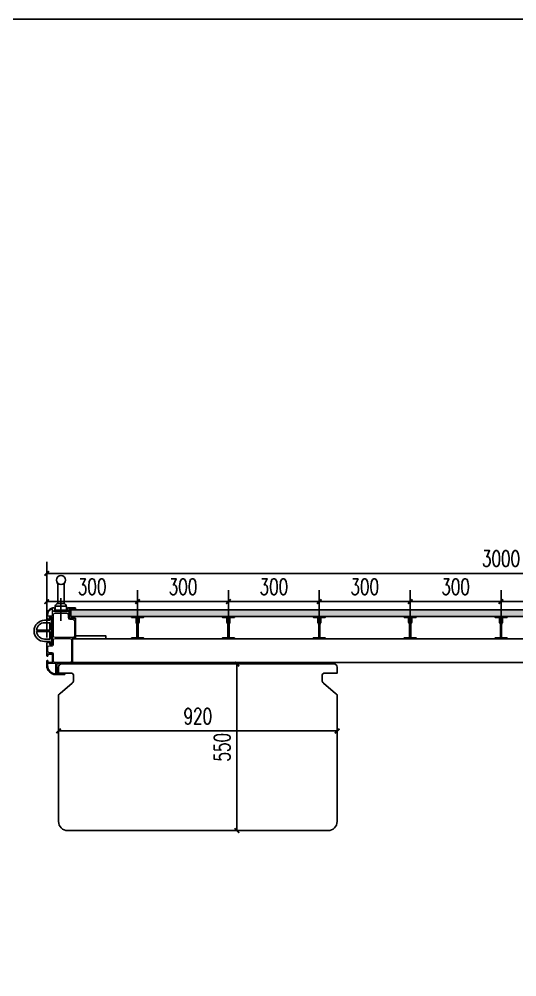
# Model space of a CAD drawing. Header units: millimetres. Extents: x -1822632 to -1305911, y 1206448 to 1536160.
# Drawn here: x -1735761 to -1734118, y 1209934 to 1213096 of the extents above; entities that cross this region are included whole.
import ezdxf

# ---------------------------------------------------------------- set-up
doc = ezdxf.new("R2010")
doc.units = ezdxf.units.MM
doc.header["$LTSCALE"] = 1000
doc.linetypes.add('ACAD_ISO02W100', pattern=[15, 12, -3])
doc.layers.get('0').update_dxf_attribs({"linetype": 'CONTINUOUS'})
doc.layers.get('DEFPOINTS').update_dxf_attribs({"linetype": 'CONTINUOUS'})
for name, color, linetype in [('W- bollard系船栓', 4, 'CONTINUOUS'), ('W-_ANTICOLLISION防撞措施', 6, 'CONTINUOUS'), ('W-_BOLLARD系船栓', 4, 'CONTINUOUS'), ('W-mark标注', 3, 'CONTINUOUS'), ('W-STEEL_FRAME钢架', 3, 'CONTINUOUS'), ('W-WOOD_FLOOR木地板', 30, 'CONTINUOUS'), ('W-WOOD_STUD木龙骨', 25, 'CONTINUOUS'), ('主梁', 3, 'CONTINUOUS'), ('加强板', 5, 'CONTINUOUS'), ('尺寸', 6, 'CONTINUOUS')]:
    doc.layers.add(name, color=color, linetype=linetype)
doc.layers.add('W-float bowl浮筒', color=253, linetype='CONTINUOUS', plot=False)
doc.styles.add('STANDARD_T3', font='simplex.shx', dxfattribs={"width": 0.7, "bigfont": 'gbcbig.shx'})
doc.dimstyles.new('W__15', dxfattribs={"dimtxt": 52.5, "dimasz": 15, "dimexe": 37.5, "dimexo": 45, "dimgap": 22.5, "dimtad": 1, "dimdec": 0, "dimzin": 0, "dimdsep": 46, "dimtxsty": 'STANDARD_T3', "dimblk": 'ARCHTICK', "dimcen": 0.09, "dimclrd": 1, "dimclre": 1, "dimclrt": 2, "dimadec": 0, "dimazin": 0, "dimtfac": 1, "dimtdec": 0, "dimtix": 1, "dimtmove": 2, "dimatfit": 3, "dimldrblk": 'ARCHTICK', "dimfxl": 1, "dimtolj": 1, "dimtzin": 0, "dimarcsym": 0})

# ---------------------------------------------------------------- blocks, each defined once
blk = doc.blocks.new('_ARCHTICK')
at = {"color": 0, "linetype": 'ByBlock', "const_width": 0.4}
blk.add_lwpolyline([(-0.5, -0.5), (0.5, 0.5)], dxfattribs=at)
blk = doc.blocks.new('*D346')
at = {"layer": 'DEFPOINTS', "color": 0, "transparency": 16777216}
for p in [(-1732669.9, 1211266.5), (-1735669.9, 1211009.2), (-1732669.9, 1211009.2)]:
    blk.add_point(p, dxfattribs=at)
at = {"layer": 'W-mark标注', "color": 1, "lineweight": -2, "transparency": 16777216}
for p, q in [((-1735669.9, 1211054.2), (-1735669.9, 1211304)), ((-1732669.9, 1211054.2), (-1732669.9, 1211304)), ((-1735669.9, 1211266.5), (-1732669.9, 1211266.5))]:
    blk.add_line(p, q, dxfattribs=at)
at = {"layer": 'W-mark标注', "color": 1, "lineweight": -2, "transparency": 16777216, "xscale": 15, "yscale": 15, "zscale": 15, "rotation": 180}
blk.add_blockref('_ARCHTICK', (-1735669.9, 1211266.5), dxfattribs=at)
at = {"layer": 'W-mark标注', "color": 1, "lineweight": -2, "transparency": 16777216, "xscale": 15, "yscale": 15, "zscale": 15}
blk.add_blockref('_ARCHTICK', (-1732669.9, 1211266.5), dxfattribs=at)
at = {"layer": 'W-mark标注', "color": 2, "transparency": 16777216, "insert": (-1734169.9, 1211315.2), "char_height": 52.5, "attachment_point": 5, "style": 'STANDARD_T3'}
blk.add_mtext('\\A1;3000', dxfattribs=at)
blk = doc.blocks.new('*D347')
at = {"layer": 'DEFPOINTS', "color": 0, "transparency": 16777216}
for p in [(-1735369.9, 1211173.3), (-1735369.9, 1211050.5), (-1735669.9, 1211024.1)]:
    blk.add_point(p, dxfattribs=at)
at = {"layer": 'W-mark标注', "color": 1, "lineweight": -2, "transparency": 16777216}
for p, q in [((-1735669.9, 1211069.1), (-1735669.9, 1211210.8)), ((-1735369.9, 1211095.5), (-1735369.9, 1211210.8)), ((-1735669.9, 1211173.3), (-1735369.9, 1211173.3))]:
    blk.add_line(p, q, dxfattribs=at)
at = {"layer": 'W-mark标注', "color": 1, "lineweight": -2, "transparency": 16777216, "xscale": 15, "yscale": 15, "zscale": 15, "rotation": 180}
blk.add_blockref('_ARCHTICK', (-1735669.9, 1211173.3), dxfattribs=at)
at = {"layer": 'W-mark标注', "color": 1, "lineweight": -2, "transparency": 16777216, "xscale": 15, "yscale": 15, "zscale": 15}
blk.add_blockref('_ARCHTICK', (-1735369.9, 1211173.3), dxfattribs=at)
at = {"layer": 'W-mark标注', "color": 2, "transparency": 16777216, "insert": (-1735519.9, 1211222.1), "char_height": 52.5, "attachment_point": 5, "style": 'STANDARD_T3'}
blk.add_mtext('\\A1;300', dxfattribs=at)
blk = doc.blocks.new('*D348')
at = {"layer": 'DEFPOINTS', "color": 0, "transparency": 16777216}
for p in [(-1735069.9, 1211173.3), (-1735369.9, 1211050.5), (-1735069.9, 1211050.5)]:
    blk.add_point(p, dxfattribs=at)
at = {"layer": 'W-mark标注', "color": 1, "lineweight": -2, "transparency": 16777216}
for p, q in [((-1735369.9, 1211095.5), (-1735369.9, 1211210.8)), ((-1735069.9, 1211095.5), (-1735069.9, 1211210.8)), ((-1735369.9, 1211173.3), (-1735069.9, 1211173.3))]:
    blk.add_line(p, q, dxfattribs=at)
at = {"layer": 'W-mark标注', "color": 1, "lineweight": -2, "transparency": 16777216, "xscale": 15, "yscale": 15, "zscale": 15, "rotation": 180}
blk.add_blockref('_ARCHTICK', (-1735369.9, 1211173.3), dxfattribs=at)
at = {"layer": 'W-mark标注', "color": 1, "lineweight": -2, "transparency": 16777216, "xscale": 15, "yscale": 15, "zscale": 15}
blk.add_blockref('_ARCHTICK', (-1735069.9, 1211173.3), dxfattribs=at)
at = {"layer": 'W-mark标注', "color": 2, "transparency": 16777216, "insert": (-1735219.9, 1211222.1), "char_height": 52.5, "attachment_point": 5, "style": 'STANDARD_T3'}
blk.add_mtext('\\A1;300', dxfattribs=at)
blk = doc.blocks.new('*D349')
at = {"layer": 'DEFPOINTS', "color": 0, "transparency": 16777216}
for p in [(-1734769.9, 1211173.3), (-1735069.9, 1211050.5), (-1734769.9, 1211050.5)]:
    blk.add_point(p, dxfattribs=at)
at = {"layer": 'W-mark标注', "color": 1, "lineweight": -2, "transparency": 16777216}
for p, q in [((-1735069.9, 1211095.5), (-1735069.9, 1211210.8)), ((-1734769.9, 1211095.5), (-1734769.9, 1211210.8)), ((-1735069.9, 1211173.3), (-1734769.9, 1211173.3))]:
    blk.add_line(p, q, dxfattribs=at)
at = {"layer": 'W-mark标注', "color": 1, "lineweight": -2, "transparency": 16777216, "xscale": 15, "yscale": 15, "zscale": 15, "rotation": 180}
blk.add_blockref('_ARCHTICK', (-1735069.9, 1211173.3), dxfattribs=at)
at = {"layer": 'W-mark标注', "color": 1, "lineweight": -2, "transparency": 16777216, "xscale": 15, "yscale": 15, "zscale": 15}
blk.add_blockref('_ARCHTICK', (-1734769.9, 1211173.3), dxfattribs=at)
at = {"layer": 'W-mark标注', "color": 2, "transparency": 16777216, "insert": (-1734919.9, 1211222.1), "char_height": 52.5, "attachment_point": 5, "style": 'STANDARD_T3'}
blk.add_mtext('\\A1;300', dxfattribs=at)
blk = doc.blocks.new('*D350')
at = {"layer": 'DEFPOINTS', "color": 0, "transparency": 16777216}
for p in [(-1734469.9, 1211173.3), (-1734769.9, 1211050.5), (-1734469.9, 1211050.5)]:
    blk.add_point(p, dxfattribs=at)
at = {"layer": 'W-mark标注', "color": 1, "lineweight": -2, "transparency": 16777216}
for p, q in [((-1734769.9, 1211095.5), (-1734769.9, 1211210.8)), ((-1734469.9, 1211095.5), (-1734469.9, 1211210.8)), ((-1734769.9, 1211173.3), (-1734469.9, 1211173.3))]:
    blk.add_line(p, q, dxfattribs=at)
at = {"layer": 'W-mark标注', "color": 1, "lineweight": -2, "transparency": 16777216, "xscale": 15, "yscale": 15, "zscale": 15, "rotation": 180}
blk.add_blockref('_ARCHTICK', (-1734769.9, 1211173.3), dxfattribs=at)
at = {"layer": 'W-mark标注', "color": 1, "lineweight": -2, "transparency": 16777216, "xscale": 15, "yscale": 15, "zscale": 15}
blk.add_blockref('_ARCHTICK', (-1734469.9, 1211173.3), dxfattribs=at)
at = {"layer": 'W-mark标注', "color": 2, "transparency": 16777216, "insert": (-1734619.9, 1211222.1), "char_height": 52.5, "attachment_point": 5, "style": 'STANDARD_T3'}
blk.add_mtext('\\A1;300', dxfattribs=at)
blk = doc.blocks.new('*D351')
at = {"layer": 'DEFPOINTS', "color": 0, "transparency": 16777216}
for p in [(-1734169.9, 1211173.3), (-1734469.9, 1211050.5), (-1734169.9, 1211050.5)]:
    blk.add_point(p, dxfattribs=at)
at = {"layer": 'W-mark标注', "color": 1, "lineweight": -2, "transparency": 16777216}
for p, q in [((-1734469.9, 1211095.5), (-1734469.9, 1211210.8)), ((-1734169.9, 1211095.5), (-1734169.9, 1211210.8)), ((-1734469.9, 1211173.3), (-1734169.9, 1211173.3))]:
    blk.add_line(p, q, dxfattribs=at)
at = {"layer": 'W-mark标注', "color": 1, "lineweight": -2, "transparency": 16777216, "xscale": 15, "yscale": 15, "zscale": 15, "rotation": 180}
blk.add_blockref('_ARCHTICK', (-1734469.9, 1211173.3), dxfattribs=at)
at = {"layer": 'W-mark标注', "color": 1, "lineweight": -2, "transparency": 16777216, "xscale": 15, "yscale": 15, "zscale": 15}
blk.add_blockref('_ARCHTICK', (-1734169.9, 1211173.3), dxfattribs=at)
at = {"layer": 'W-mark标注', "color": 2, "transparency": 16777216, "insert": (-1734319.9, 1211222.1), "char_height": 52.5, "attachment_point": 5, "style": 'STANDARD_T3'}
blk.add_mtext('\\A1;300', dxfattribs=at)
blk = doc.blocks.new('*D352')
at = {"layer": 'DEFPOINTS', "color": 0, "transparency": 16777216}
for p in [(-1733869.9, 1211173.3), (-1734169.9, 1211050.5), (-1733869.9, 1211050.5)]:
    blk.add_point(p, dxfattribs=at)
at = {"layer": 'W-mark标注', "color": 1, "lineweight": -2, "transparency": 16777216}
for p, q in [((-1734169.9, 1211095.5), (-1734169.9, 1211210.8)), ((-1733869.9, 1211095.5), (-1733869.9, 1211210.8)), ((-1734169.9, 1211173.3), (-1733869.9, 1211173.3))]:
    blk.add_line(p, q, dxfattribs=at)
at = {"layer": 'W-mark标注', "color": 1, "lineweight": -2, "transparency": 16777216, "xscale": 15, "yscale": 15, "zscale": 15, "rotation": 180}
blk.add_blockref('_ARCHTICK', (-1734169.9, 1211173.3), dxfattribs=at)
at = {"layer": 'W-mark标注', "color": 1, "lineweight": -2, "transparency": 16777216, "xscale": 15, "yscale": 15, "zscale": 15}
blk.add_blockref('_ARCHTICK', (-1733869.9, 1211173.3), dxfattribs=at)
at = {"layer": 'W-mark标注', "color": 2, "transparency": 16777216, "insert": (-1734019.9, 1211222.1), "char_height": 52.5, "attachment_point": 5, "style": 'STANDARD_T3'}
blk.add_mtext('\\A1;300', dxfattribs=at)
blk = doc.blocks.new('*D357')
at = {"layer": 'DEFPOINTS', "color": 0, "transparency": 16777216}
for p in [(-1735630.9, 1210755.9), (-1734710.9, 1210755.9), (-1734710.9, 1210746.2)]:
    blk.add_point(p, dxfattribs=at)
at = {"layer": 'W-mark标注', "color": 1, "lineweight": -2, "transparency": 16777216}
for p, q in [((-1735630.9, 1210746.2), (-1734710.9, 1210746.2)), ((-1735630.9, 1210710.9), (-1735630.9, 1210708.7)), ((-1734710.9, 1210710.9), (-1734710.9, 1210708.7))]:
    blk.add_line(p, q, dxfattribs=at)
at = {"layer": 'W-mark标注', "color": 1, "lineweight": -2, "transparency": 16777216, "xscale": 15, "yscale": 15, "zscale": 15, "rotation": 180}
blk.add_blockref('_ARCHTICK', (-1735630.9, 1210746.2), dxfattribs=at)
at = {"layer": 'W-mark标注', "color": 1, "lineweight": -2, "transparency": 16777216, "xscale": 15, "yscale": 15, "zscale": 15}
blk.add_blockref('_ARCHTICK', (-1734710.9, 1210746.2), dxfattribs=at)
at = {"layer": 'W-mark标注', "color": 2, "transparency": 16777216, "insert": (-1735170.9, 1210794.9), "char_height": 52.5, "attachment_point": 5, "style": 'STANDARD_T3'}
blk.add_mtext('\\A1;920', dxfattribs=at)
blk = doc.blocks.new('*D358')
at = {"layer": 'DEFPOINTS', "color": 0, "transparency": 16777216}
for p in [(-1734996.7, 1210967.3), (-1735041.9, 1210417.3), (-1734996.7, 1210417.3)]:
    blk.add_point(p, dxfattribs=at)
at = {"layer": 'W-mark标注', "color": 1, "lineweight": -2, "transparency": 16777216}
for p, q in [((-1735041.7, 1210967.3), (-1735079.4, 1210967.3)), ((-1735041.9, 1210967.3), (-1735041.9, 1210417.3)), ((-1735041.7, 1210417.3), (-1735079.4, 1210417.3))]:
    blk.add_line(p, q, dxfattribs=at)
at = {"layer": 'W-mark标注', "color": 1, "lineweight": -2, "transparency": 16777216, "xscale": 15, "yscale": 15, "zscale": 15}
for p, rotation in [((-1735041.9, 1210967.3), 90), ((-1735041.9, 1210417.3), 270)]:
    blk.add_blockref('_ARCHTICK', p, dxfattribs=dict(at, rotation=rotation))
at = {"layer": 'W-mark标注', "color": 2, "transparency": 16777216, "insert": (-1735090.6, 1210692.3), "char_height": 52.5, "attachment_point": 5, "rotation": 90, "style": 'STANDARD_T3'}
blk.add_mtext('\\A1;550', dxfattribs=at)

msp = doc.modelspace()

# ---------------------------------------------------------------- hatches: boundary and pattern name
at = {"layer": 'W-WOOD_FLOOR木地板'}
h = msp.add_hatch(dxfattribs=at)
h.set_pattern_fill('木纹02', color=256, scale=30, angle=45)
h.set_pattern_definition([(45, (-1786458.19, 1198456.29), (-84.85281, 84.85281), [24, -36, 12, -48]), (45, (-1786400.91, 1198517.8), (-84.85281, 84.85281), [24, -96]), (45, (-1786413.64, 1198513.56), (-84.85281, 84.85281), [12, -108]), (45, (-1786462.43, 1198469.01), (-84.85281, 84.85281), [6, -84, 6, -24]), (45, (-1786436.97, 1198502.95), (-84.85281, 84.85281), [24, -36, 6, -54]), (45, (-1786460.31, 1198483.86), (-84.85281, 84.85281), [18, -102]), (45, (-1786441.22, 1198507.2), (-84.85281, 84.85281), [36, -84]), (45, (-1786468.79, 1198483.86), (-84.85281, 84.85281), [24, -96]), (45, (-1786436.97, 1198519.93), (-84.85281, 84.85281), [60, -60]), (45, (-1786466.67, 1198498.71), (-84.85281, 84.85281), [12, -36, 24, -48]), (45, (-1786409.4, 1198560.23), (-84.85281, 84.85281), [24, -96]), (45, (-1786428.49, 1198545.38), (-84.85281, 84.85281), [12, -108]), (45, (-1786447.58, 1198530.53), (-84.85281, 84.85281), [12, -108]), (45, (-1786492.13, 1198490.23), (-84.85281, 84.85281), [24, -96]), (45, (-1786451.82, 1198534.77), (-84.85281, 84.85281), [24, -96]), (45, (-1786456.06, 1198539.02), (-84.85281, 84.85281), [24, -24, 24, -48]), (45, (-1786477.28, 1198526.29), (-84.85281, 84.85281), [12, -60, 24, -24]), (45, (-1786462.43, 1198545.38), (-84.85281, 84.85281), [36, -84]), (45, (-1786466.67, 1198549.62), (-84.85281, 84.85281), [24, -96]), (45, (-1786502.73, 1198517.8), (-84.85281, 84.85281), [36, -48, 12, -24]), (45, (-1786506.98, 1198522.05), (-84.85281, 84.85281), [60, -60]), (45, (-1786458.19, 1198575.08), (-84.85281, 84.85281), [12, -108]), (45, (-1786485.76, 1198551.75), (-84.85281, 84.85281), [24, -96]), (45, (-1786504.85, 1198536.9), (-84.85281, 84.85281), [12, -48, 12, -48]), (45, (-1786515.46, 1198530.53), (-84.85281, 84.85281), [12, -36, 24, -48]), (45, (-1786500.61, 1198549.62), (-84.85281, 84.85281), [12, -60, 12, -36]), (45, (-1786485.76, 1198568.72), (-84.85281, 84.85281), [36, -84]), (45, (-1786523.95, 1198539.02), (-84.85281, 84.85281), [24, -96]), (45, (-1786483.64, 1198583.57), (-84.85281, 84.85281), [12, -108]), (45, (-1786468.79, 1198602.66), (-84.85281, 84.85281), [12, -108]), (59.036243, (-1786405.153, 1198522.047), (84.852814, 84.852814), [12.36, -482.41266]), (59.036243, (-1786415.76, 1198549.624), (84.852814, 84.852814), [12.36, -482.41266]), (59.036243, (-1786475.156, 1198592.05), (84.852814, 84.852814), [12.36, -482.41266]), (59.036243, (-1786468.792, 1198534.775), (84.852814, 84.852814), [12.36, -482.41266]), (59.036243, (-1786464.55, 1198564.473), (84.852814, 84.852814), [12.36, -482.41266]), (59.036243, (-1786449.7, 1198566.595), (84.852814, 84.852814), [12.36, -482.41266]), (59.036243, (-1786506.976, 1198539.017), (84.852814, 84.852814), [12.36, -482.41266]), (59.036243, (-1786468.792, 1198568.716), (84.852814, 84.852814), [12.36, -482.41266]), (59.036243, (-1786420.002, 1198553.867), (84.852814, 84.852814), [24.72, -470.05266]), (59.036243, (-1786434.85, 1198551.745), (84.852814, 84.852814), [24.72, -470.05266]), (59.036243, (-1786439.094, 1198555.988), (84.852814, 84.852814), [24.72, -470.05266]), (210.963757, (-1786436.973, 1198502.955), (-84.852814, -84.852814), [12.36, -24.72, 12.36, -445.33266]), (210.963757, (-1786466.67, 1198498.712), (-84.852814, -84.852814), [12.36, -482.41266]), (210.963757, (-1786504.855, 1198536.896), (-84.852814, -84.852814), [24.72, -470.05266]), (239.036243, (-1786400.91, 1198517.804), (-84.852814, -84.852814), [12.36, -482.41266]), (30.963757, (-1786383.94, 1198534.775), (84.852814, 84.852814), [12.36, -482.41266]), (30.963757, (-1786439.094, 1198539.017), (84.852814, 84.852814), [12.36, -482.41266]), (30.963757, (-1786436.973, 1198570.837), (84.852814, 84.852814), [12.36, -482.41266]), (30.963757, (-1786477.278, 1198543.26), (84.852814, 84.852814), [12.36, -482.41266]), (30.963757, (-1786496.37, 1198545.38), (84.852814, 84.852814), [12.36, -482.41266]), (30.963757, (-1786492.127, 1198558.11), (84.852814, 84.852814), [12.36, -482.41266]), (30.963757, (-1786477.278, 1198543.26), (84.852814, 84.852814), [12.36, -482.41266]), (30.963757, (-1786464.55, 1198581.444), (84.852814, 84.852814), [49.44, -445.33266]), (30.963757, (-1786458.186, 1198473.256), (84.852814, 84.852814), [49.44, -445.33266]), (30.963757, (-1786456.065, 1198488.106), (84.852814, 84.852814), [49.44, -445.33266]), (30.963757, (-1786451.822, 1198500.834), (84.852814, 84.852814), [12.36, -24.72, 24.72, -432.97266]), (30.963757, (-1786458.186, 1198507.198), (84.852814, 84.852814), [24.72, -24.72, 24.72, -420.61266]), (30.963757, (-1786475.156, 1198507.198), (84.852814, 84.852814), [49.44, -445.33266]), (30.963757, (-1786490.006, 1198505.076), (84.852814, 84.852814), [49.44, -445.33266]), (30.963757, (-1786494.248, 1198509.32), (84.852814, 84.852814), [49.44, -445.33266]), (30.963757, (-1786460.307, 1198594.172), (84.852814, 84.852814), [12.36, -482.41266]), (30.96377, (-1786460.307, 1198611.142), (84.852797, 84.85283), [24.72, -470.05266]), (30.96377, (-1786506.976, 1198555.988), (84.852797, 84.85283), [24.72, -470.05266]), (30.96376, (-1786441.215, 1198473.256), (84.852812, 84.852815), [49.44, -445.33266]), (30.96376, (-1786449.7, 1198583.565), (84.852812, 84.852815), [37.08, -457.69266]), (30.96376, (-1786434.85, 1198585.686), (84.852812, 84.852815), [74.16, -420.61266])])
h.paths.add_polyline_path([(-1735589.866, 1211146.528), (-1732749.866, 1211146.528), (-1732749.866, 1211123.528), (-1735589.866, 1211123.528)])

# ---------------------------------------------------------------- linework, layer by layer
at = {"color": 1, "linetype": 'ACAD_ISO02W100', "ltscale": 0.5}
msp.add_line((-1735622.933, 1211184.674), (-1735622.933, 1211109.469), dxfattribs=at)
at = {"color": 4}
msp.add_line((-1735604.433, 1211156.527), (-1735604.433, 1211145.027), dxfattribs=at)
for centre, start, end in [((-1735650.717, 1211228.08), 1.482539, 29.930661), ((-1735595.149, 1211228.08), 150.069339, 178.517461)]:
    msp.add_arc(centre, 17.29, start, end, dxfattribs=at)
at = {"layer": 'W- bollard系船栓'}
msp.add_lwpolyline([(-1738065.772, 1213096.071), (-1720533.301, 1213096.071), (-1720533.301, 1206447.927), (-1738065.772, 1206447.927)], close=True, dxfattribs=at)
at = {"layer": 'W-_ANTICOLLISION防撞措施'}
for points in [[(-1735659.619, 1211111.531), (-1735659.619, 1211119.531), (-1735653.619, 1211119.531), (-1735653.619, 1211033.531), (-1735659.619, 1211033.531), (-1735659.619, 1211041.531), (-1735676.619, 1211041.531, -1), (-1735676.619, 1211111.531)], [(-1735703.503, 1211079.031, -0.38730844), (-1735676.619, 1211103.531), (-1735659.619, 1211103.531), (-1735659.619, 1211079.031)], [(-1735659.619, 1211049.531), (-1735659.619, 1211074.031), (-1735703.503, 1211074.031, 0.38730844), (-1735676.619, 1211049.531)]]:
    msp.add_lwpolyline(points, format="xyb", close=True, dxfattribs=at)
at = {"layer": 'W-_BOLLARD系船栓'}
for p, q in [((-1735633.433, 1211166.527), (-1735633.433, 1211228.527)), ((-1735612.433, 1211166.14), (-1735612.433, 1211228.527)), ((-1735641.433, 1211158.527), (-1735604.433, 1211158.527)), ((-1735641.433, 1211158.527), (-1735641.433, 1211145.027)), ((-1735633.433, 1211166.527), (-1735614.433, 1211166.527)), ((-1735645.933, 1211140.527), (-1735599.933, 1211140.527)), ((-1735643.433, 1211143.027), (-1735643.433, 1211143.027)), ((-1735602.433, 1211143.027), (-1735643.433, 1211143.027)), ((-1735641.433, 1211145.027), (-1735604.433, 1211145.027))]:
    msp.add_line(p, q, dxfattribs=at)
msp.add_circle((-1735622.933, 1211244.527), 15, dxfattribs=at)
for centre, radius, start, end in [((-1735633.433, 1211158.527), 8, 90, 180), ((-1735614.433, 1211156.527), 10, 0, 90), ((-1735643.433, 1211140.527), 2.5, 90, 180), ((-1735643.433, 1211145.027), 2, 270, 0), ((-1735602.433, 1211145.027), 2, 180, 270), ((-1735602.433, 1211140.527), 2.5, 0, 90)]:
    msp.add_arc(centre, radius, start, end, dxfattribs=at)
at = {"layer": 'W-float bowl浮筒'}
msp.add_lwpolyline([(-1735600.866, 1210417.328, -0.41421356), (-1735630.866, 1210447.328), (-1735630.866, 1210861.525, -0.26914264), (-1735625.828, 1210870.207), (-1735585.905, 1210904.449, 0.26914264), (-1735580.866, 1210913.131), (-1735580.866, 1210927.328, 0.41421356), (-1735590.866, 1210937.328), (-1735630.866, 1210937.328), (-1735630.866, 1210957.328, -0.41421356), (-1735620.866, 1210967.328), (-1734720.866, 1210967.328, -0.41421356), (-1734710.866, 1210957.328), (-1734710.866, 1210937.328), (-1734750.866, 1210937.328, 0.41421356), (-1734760.866, 1210927.328), (-1734760.866, 1210913.131, 0.26914264), (-1734755.828, 1210904.449), (-1734715.905, 1210870.207, -0.26914264), (-1734710.866, 1210861.525), (-1734710.866, 1210447.328, -0.41421356), (-1734740.866, 1210417.328)], format="xyb", close=True, dxfattribs=at)
at = {"layer": 'W-STEEL_FRAME钢架'}
msp.add_lwpolyline([(-1735669.866, 1210962.528), (-1735669.866, 1210962.528, 0.41421356), (-1735639.866, 1210932.528), (-1735620.449, 1210932.528, 0.19891237), (-1735620.308, 1210932.586), (-1735620.008, 1210932.886, -0.41421356), (-1735619.725, 1210932.886), (-1735619.425, 1210932.586, 0.19891237), (-1735619.284, 1210932.528), (-1735610.866, 1210932.528, 0.41421356), (-1735609.866, 1210933.528), (-1735609.866, 1210933.528, 0.41421356), (-1735611.866, 1210935.528), (-1735635.866, 1210935.528, -0.41421356), (-1735636.866, 1210936.528), (-1735636.866, 1210967.528, -0.41421356), (-1735635.866, 1210968.528), (-1735575.866, 1210968.528, 0.41421356), (-1735574.866, 1210969.528), (-1735574.866, 1210971.528, 0.41421356), (-1735575.866, 1210972.528), (-1735584.366, 1210972.528, -2.41421356), (-1735584.866, 1210973.028), (-1735584.866, 1211015.445, 0.19891237), (-1735584.925, 1211015.586), (-1735585.225, 1211015.886, -0.41421356), (-1735585.225, 1211016.169), (-1735584.925, 1211016.469, 0.19891237), (-1735584.866, 1211016.61), (-1735584.866, 1211050.528, -0.41421356), (-1735583.866, 1211051.528), (-1735576.866, 1211051.528, 0.41421356), (-1735574.866, 1211053.528), (-1735574.866, 1211084.445), (-1735574.866, 1211084.445, 0.19891237), (-1735574.925, 1211084.586), (-1735575.225, 1211084.886, -0.41421356), (-1735575.225, 1211085.169), (-1735574.925, 1211085.469, 0.19891237), (-1735574.866, 1211085.611), (-1735574.866, 1211117.528, 0.41421356), (-1735575.866, 1211118.528), (-1735593.866, 1211118.528, -0.42262606), (-1735595.866, 1211120.447, -0.00310169), (-1735595.866, 1211147.528, -0.41421356), (-1735593.866, 1211149.528), (-1735575.866, 1211149.528, 0.41421356), (-1735574.866, 1211150.528), (-1735574.866, 1211151.528, 0.41421356), (-1735575.866, 1211152.528), (-1735581.754, 1211152.528, 0.19891236), (-1735581.896, 1211152.469), (-1735582.196, 1211152.169, -0.41421356), (-1735582.479, 1211152.169), (-1735582.779, 1211152.469, 0.19891236), (-1735582.92, 1211152.528), (-1735583.754, 1211152.528, 0.19891236), (-1735583.896, 1211152.469), (-1735584.196, 1211152.169, -0.41421356), (-1735584.479, 1211152.169), (-1735584.779, 1211152.469, 0.19891236), (-1735584.92, 1211152.528), (-1735585.754, 1211152.528, 0.19891236), (-1735585.896, 1211152.469), (-1735586.196, 1211152.169, -0.41421356), (-1735586.479, 1211152.169), (-1735586.779, 1211152.469, 0.19891236), (-1735586.92, 1211152.528), (-1735587.754, 1211152.528, 0.19891236), (-1735587.896, 1211152.469), (-1735588.196, 1211152.169, -0.41421356), (-1735588.479, 1211152.169), (-1735588.779, 1211152.469, 0.19891236), (-1735588.92, 1211152.528), (-1735589.754, 1211152.528, 0.19891236), (-1735589.896, 1211152.469), (-1735590.196, 1211152.169, -0.41421356), (-1735590.479, 1211152.169), (-1735590.779, 1211152.469, 0.19891236), (-1735590.92, 1211152.528), (-1735591.754, 1211152.528, 0.19891236), (-1735591.896, 1211152.469), (-1735592.196, 1211152.169, -0.41421356), (-1735592.479, 1211152.169), (-1735592.779, 1211152.469, 0.19891236), (-1735592.92, 1211152.528), (-1735593.754, 1211152.528, 0.19891236), (-1735593.896, 1211152.469), (-1735594.196, 1211152.169, -0.41421356), (-1735594.479, 1211152.169), (-1735594.779, 1211152.469, 0.19891236), (-1735594.92, 1211152.528), (-1735595.754, 1211152.528, 0.19891236), (-1735595.896, 1211152.469), (-1735596.196, 1211152.169, -0.41421356), (-1735596.479, 1211152.169), (-1735596.779, 1211152.469, 0.19891236), (-1735596.92, 1211152.528), (-1735598.745, 1211152.528, 0.64560519), (-1735601.587, 1211144.927), (-1735599.094, 1211141.893, -0.65794074), (-1735599.66, 1211140.527), (-1735622.35, 1211140.527, 0.19891237), (-1735622.492, 1211140.468), (-1735622.792, 1211140.168, -0.41421356), (-1735623.074, 1211140.168), (-1735623.374, 1211140.468, 0.19891237), (-1735623.516, 1211140.527), (-1735646.142, 1211140.527, -0.65794074), (-1735646.708, 1211141.893), (-1735644.215, 1211144.927, 0.64560519), (-1735647.057, 1211152.528), (-1735649.866, 1211152.528, 0.36593789), (-1735669.866, 1211127.528), (-1735669.866, 1211123.439, 0.32625524), (-1735663.066, 1211114.027, 0.36248853), (-1735662.083, 1211114.848), (-1735660.745, 1211122.206, -0.36248853), (-1735659.762, 1211123.027), (-1735652.871, 1211123.027, -0.41421356), (-1735650.871, 1211121.027), (-1735650.871, 1211085.611, 0.19891237), (-1735650.812, 1211085.469), (-1735650.512, 1211085.169, -0.41421356), (-1735650.512, 1211084.886), (-1735650.812, 1211084.586, 0.19891237), (-1735650.871, 1211084.445), (-1735650.871, 1211034.027, -0.41421356), (-1735652.871, 1211032.027), (-1735659.762, 1211032.027, -0.36248853), (-1735660.745, 1211032.848), (-1735662.083, 1211040.206, 0.40353532), (-1735663.245, 1211041.027, 0.3136842), (-1735669.866, 1211031.615), (-1735669.866, 1211016.61, 0.19891237), (-1735669.808, 1211016.469), (-1735669.508, 1211016.169, -0.41421356), (-1735669.508, 1211015.886), (-1735669.808, 1211015.586, 0.19891237), (-1735669.866, 1211015.445), (-1735669.866, 1211002.938), (-1735669.866, 1210996.028, 0.41421356), (-1735666.866, 1210993.028, 0.41421356), (-1735665.866, 1210994.028), (-1735665.866, 1210999.028, -0.41421356), (-1735664.866, 1211000.028), (-1735651.871, 1211000.028, -0.41421356), (-1735650.871, 1210999.028), (-1735650.871, 1210973.028, -0.41421356), (-1735651.871, 1210972.028), (-1735664.866, 1210972.028, -0.41421356), (-1735665.866, 1210973.028), (-1735665.866, 1210978.028, 0.41421356), (-1735666.866, 1210979.028, 0.41421356), (-1735669.866, 1210976.028), (-1735669.866, 1210963.112)], format="xyb", close=True, dxfattribs=at)
msp.add_lwpolyline([(-1735584.866, 1210972.528), (-1732754.866, 1210972.528), (-1732754.866, 1211050.528), (-1735584.866, 1211050.528)], close=True, dxfattribs=at)
at = {"layer": 'W-WOOD_FLOOR木地板'}
msp.add_lwpolyline([(-1735589.866, 1211146.528), (-1732749.866, 1211146.528), (-1732749.866, 1211123.528), (-1735589.866, 1211123.528)], close=True, dxfattribs=at)
at = {"layer": 'W-WOOD_STUD木龙骨'}
for points in [[(-1735367.866, 1211054.528), (-1735367.866, 1211097.871, -0.19891237), (-1735366.695, 1211100.699), (-1735366.038, 1211101.856, 0.19891237), (-1735364.866, 1211104.685), (-1735364.866, 1211119.528, -0.41421356), (-1735363.866, 1211120.528), (-1735350.866, 1211120.528, 0.41421356), (-1735349.866, 1211121.528), (-1735349.866, 1211122.528, 0.41421356), (-1735350.866, 1211123.528), (-1735365.116, 1211123.528, 0.41422212), (-1735368.116, 1211120.528), (-1735368.116, 1211119.078), (-1735367.716, 1211118.828), (-1735368.116, 1211118.578), (-1735368.116, 1211117.278), (-1735367.716, 1211117.028), (-1735368.116, 1211116.778), (-1735368.116, 1211115.478), (-1735367.716, 1211115.228), (-1735368.116, 1211114.978), (-1735368.116, 1211113.678), (-1735367.716, 1211113.428), (-1735368.116, 1211113.178), (-1735368.116, 1211111.878), (-1735367.716, 1211111.628), (-1735368.116, 1211111.378), (-1735368.116, 1211110.078), (-1735367.716, 1211109.828), (-1735368.116, 1211109.578), (-1735368.116, 1211108.278), (-1735367.716, 1211108.028), (-1735368.116, 1211107.778), (-1735368.116, 1211107.778), (-1735368.116, 1211106.478), (-1735367.716, 1211106.228), (-1735368.116, 1211105.978), (-1735368.116, 1211104.728, -1), (-1735371.616, 1211104.728), (-1735371.616, 1211105.278), (-1735372.016, 1211105.528), (-1735371.616, 1211105.778), (-1735371.616, 1211107.078), (-1735372.016, 1211107.328), (-1735371.616, 1211107.578), (-1735371.616, 1211108.878), (-1735372.016, 1211109.128), (-1735371.616, 1211109.378), (-1735371.616, 1211110.678), (-1735372.016, 1211110.928), (-1735371.616, 1211111.178), (-1735371.616, 1211112.478), (-1735372.015, 1211112.728), (-1735371.616, 1211112.978), (-1735371.616, 1211114.278), (-1735372.016, 1211114.528), (-1735371.616, 1211114.778), (-1735371.616, 1211116.078), (-1735372.016, 1211116.328), (-1735371.616, 1211116.578), (-1735371.616, 1211117.878), (-1735372.016, 1211118.128), (-1735371.616, 1211118.378), (-1735371.616, 1211119.678), (-1735372.016, 1211119.928), (-1735371.616, 1211120.178), (-1735371.616, 1211120.528, 0.41421356), (-1735374.616, 1211123.528), (-1735388.866, 1211123.528, 0.41421356), (-1735389.866, 1211122.528), (-1735389.866, 1211121.528, 0.41421356), (-1735388.866, 1211120.528), (-1735375.866, 1211120.528, -0.41421356), (-1735374.866, 1211119.528), (-1735374.866, 1211104.685, 0.19891237), (-1735373.695, 1211101.856), (-1735373.038, 1211100.699, -0.19891237), (-1735371.866, 1211097.871), (-1735371.866, 1211054.528, -0.41421356), (-1735372.866, 1211053.528), (-1735389.366, 1211053.528, 0.41421356), (-1735389.866, 1211053.028), (-1735389.866, 1211051.028, 0.41421356), (-1735389.366, 1211050.528), (-1735350.366, 1211050.528, 0.41421356), (-1735349.866, 1211051.028), (-1735349.866, 1211053.028, 0.41421356), (-1735350.366, 1211053.528), (-1735366.866, 1211053.528, -0.41421356)], [(-1735067.866, 1211054.528), (-1735067.866, 1211097.871, -0.19891237), (-1735066.695, 1211100.699), (-1735066.038, 1211101.856, 0.19891237), (-1735064.866, 1211104.685), (-1735064.866, 1211119.528, -0.41421356), (-1735063.866, 1211120.528), (-1735050.866, 1211120.528, 0.41421356), (-1735049.866, 1211121.528), (-1735049.866, 1211122.528, 0.41421356), (-1735050.866, 1211123.528), (-1735065.116, 1211123.528, 0.41422212), (-1735068.116, 1211120.528), (-1735068.116, 1211119.078), (-1735067.716, 1211118.828), (-1735068.116, 1211118.578), (-1735068.116, 1211117.278), (-1735067.716, 1211117.028), (-1735068.116, 1211116.778), (-1735068.116, 1211115.478), (-1735067.716, 1211115.228), (-1735068.116, 1211114.978), (-1735068.116, 1211113.678), (-1735067.716, 1211113.428), (-1735068.116, 1211113.178), (-1735068.116, 1211111.878), (-1735067.716, 1211111.628), (-1735068.116, 1211111.378), (-1735068.116, 1211110.078), (-1735067.716, 1211109.828), (-1735068.116, 1211109.578), (-1735068.116, 1211108.278), (-1735067.716, 1211108.028), (-1735068.116, 1211107.778), (-1735068.116, 1211107.778), (-1735068.116, 1211106.478), (-1735067.716, 1211106.228), (-1735068.116, 1211105.978), (-1735068.116, 1211104.728, -1), (-1735071.616, 1211104.728), (-1735071.616, 1211105.278), (-1735072.016, 1211105.528), (-1735071.616, 1211105.778), (-1735071.616, 1211107.078), (-1735072.016, 1211107.328), (-1735071.616, 1211107.578), (-1735071.616, 1211108.878), (-1735072.016, 1211109.128), (-1735071.616, 1211109.378), (-1735071.616, 1211110.678), (-1735072.016, 1211110.928), (-1735071.616, 1211111.178), (-1735071.616, 1211112.478), (-1735072.015, 1211112.728), (-1735071.616, 1211112.978), (-1735071.616, 1211114.278), (-1735072.016, 1211114.528), (-1735071.616, 1211114.778), (-1735071.616, 1211116.078), (-1735072.016, 1211116.328), (-1735071.616, 1211116.578), (-1735071.616, 1211117.878), (-1735072.016, 1211118.128), (-1735071.616, 1211118.378), (-1735071.616, 1211119.678), (-1735072.016, 1211119.928), (-1735071.616, 1211120.178), (-1735071.616, 1211120.528, 0.41421356), (-1735074.616, 1211123.528), (-1735088.866, 1211123.528, 0.41421356), (-1735089.866, 1211122.528), (-1735089.866, 1211121.528, 0.41421356), (-1735088.866, 1211120.528), (-1735075.866, 1211120.528, -0.41421356), (-1735074.866, 1211119.528), (-1735074.866, 1211104.685, 0.19891237), (-1735073.695, 1211101.856), (-1735073.038, 1211100.699, -0.19891237), (-1735071.866, 1211097.871), (-1735071.866, 1211054.528, -0.41421356), (-1735072.866, 1211053.528), (-1735089.366, 1211053.528, 0.41421356), (-1735089.866, 1211053.028), (-1735089.866, 1211051.028, 0.41421356), (-1735089.366, 1211050.528), (-1735050.366, 1211050.528, 0.41421356), (-1735049.866, 1211051.028), (-1735049.866, 1211053.028, 0.41421356), (-1735050.366, 1211053.528), (-1735066.866, 1211053.528, -0.41421356)], [(-1734767.866, 1211054.528), (-1734767.866, 1211097.871, -0.19891237), (-1734766.695, 1211100.699), (-1734766.038, 1211101.856, 0.19891237), (-1734764.866, 1211104.685), (-1734764.866, 1211119.528, -0.41421356), (-1734763.866, 1211120.528), (-1734750.866, 1211120.528, 0.41421356), (-1734749.866, 1211121.528), (-1734749.866, 1211122.528, 0.41421356), (-1734750.866, 1211123.528), (-1734765.116, 1211123.528, 0.41422212), (-1734768.116, 1211120.528), (-1734768.116, 1211119.078), (-1734767.716, 1211118.828), (-1734768.116, 1211118.578), (-1734768.116, 1211117.278), (-1734767.716, 1211117.028), (-1734768.116, 1211116.778), (-1734768.116, 1211115.478), (-1734767.716, 1211115.228), (-1734768.116, 1211114.978), (-1734768.116, 1211113.678), (-1734767.716, 1211113.428), (-1734768.116, 1211113.178), (-1734768.116, 1211111.878), (-1734767.716, 1211111.628), (-1734768.116, 1211111.378), (-1734768.116, 1211110.078), (-1734767.716, 1211109.828), (-1734768.116, 1211109.578), (-1734768.116, 1211108.278), (-1734767.716, 1211108.028), (-1734768.116, 1211107.778), (-1734768.116, 1211107.778), (-1734768.116, 1211106.478), (-1734767.716, 1211106.228), (-1734768.116, 1211105.978), (-1734768.116, 1211104.728, -1), (-1734771.616, 1211104.728), (-1734771.616, 1211105.278), (-1734772.016, 1211105.528), (-1734771.616, 1211105.778), (-1734771.616, 1211107.078), (-1734772.016, 1211107.328), (-1734771.616, 1211107.578), (-1734771.616, 1211108.878), (-1734772.016, 1211109.128), (-1734771.616, 1211109.378), (-1734771.616, 1211110.678), (-1734772.016, 1211110.928), (-1734771.616, 1211111.178), (-1734771.616, 1211112.478), (-1734772.015, 1211112.728), (-1734771.616, 1211112.978), (-1734771.616, 1211114.278), (-1734772.016, 1211114.528), (-1734771.616, 1211114.778), (-1734771.616, 1211116.078), (-1734772.016, 1211116.328), (-1734771.616, 1211116.578), (-1734771.616, 1211117.878), (-1734772.016, 1211118.128), (-1734771.616, 1211118.378), (-1734771.616, 1211119.678), (-1734772.016, 1211119.928), (-1734771.616, 1211120.178), (-1734771.616, 1211120.528, 0.41421356), (-1734774.616, 1211123.528), (-1734788.866, 1211123.528, 0.41421356), (-1734789.866, 1211122.528), (-1734789.866, 1211121.528, 0.41421356), (-1734788.866, 1211120.528), (-1734775.866, 1211120.528, -0.41421356), (-1734774.866, 1211119.528), (-1734774.866, 1211104.685, 0.19891237), (-1734773.695, 1211101.856), (-1734773.038, 1211100.699, -0.19891237), (-1734771.866, 1211097.871), (-1734771.866, 1211054.528, -0.41421356), (-1734772.866, 1211053.528), (-1734789.366, 1211053.528, 0.41421356), (-1734789.866, 1211053.028), (-1734789.866, 1211051.028, 0.41421356), (-1734789.366, 1211050.528), (-1734750.366, 1211050.528, 0.41421356), (-1734749.866, 1211051.028), (-1734749.866, 1211053.028, 0.41421356), (-1734750.366, 1211053.528), (-1734766.866, 1211053.528, -0.41421356)], [(-1734467.866, 1211054.528), (-1734467.866, 1211097.871, -0.19891237), (-1734466.695, 1211100.699), (-1734466.038, 1211101.856, 0.19891237), (-1734464.866, 1211104.685), (-1734464.866, 1211119.528, -0.41421356), (-1734463.866, 1211120.528), (-1734450.866, 1211120.528, 0.41421356), (-1734449.866, 1211121.528), (-1734449.866, 1211122.528, 0.41421356), (-1734450.866, 1211123.528), (-1734465.116, 1211123.528, 0.41422212), (-1734468.116, 1211120.528), (-1734468.116, 1211119.078), (-1734467.716, 1211118.828), (-1734468.116, 1211118.578), (-1734468.116, 1211117.278), (-1734467.716, 1211117.028), (-1734468.116, 1211116.778), (-1734468.116, 1211115.478), (-1734467.716, 1211115.228), (-1734468.116, 1211114.978), (-1734468.116, 1211113.678), (-1734467.716, 1211113.428), (-1734468.116, 1211113.178), (-1734468.116, 1211111.878), (-1734467.716, 1211111.628), (-1734468.116, 1211111.378), (-1734468.116, 1211110.078), (-1734467.716, 1211109.828), (-1734468.116, 1211109.578), (-1734468.116, 1211108.278), (-1734467.716, 1211108.028), (-1734468.116, 1211107.778), (-1734468.116, 1211107.778), (-1734468.116, 1211106.478), (-1734467.716, 1211106.228), (-1734468.116, 1211105.978), (-1734468.116, 1211104.728, -1), (-1734471.616, 1211104.728), (-1734471.616, 1211105.278), (-1734472.016, 1211105.528), (-1734471.616, 1211105.778), (-1734471.616, 1211107.078), (-1734472.016, 1211107.328), (-1734471.616, 1211107.578), (-1734471.616, 1211108.878), (-1734472.016, 1211109.128), (-1734471.616, 1211109.378), (-1734471.616, 1211110.678), (-1734472.016, 1211110.928), (-1734471.616, 1211111.178), (-1734471.616, 1211112.478), (-1734472.015, 1211112.728), (-1734471.616, 1211112.978), (-1734471.616, 1211114.278), (-1734472.016, 1211114.528), (-1734471.616, 1211114.778), (-1734471.616, 1211116.078), (-1734472.016, 1211116.328), (-1734471.616, 1211116.578), (-1734471.616, 1211117.878), (-1734472.016, 1211118.128), (-1734471.616, 1211118.378), (-1734471.616, 1211119.678), (-1734472.016, 1211119.928), (-1734471.616, 1211120.178), (-1734471.616, 1211120.528, 0.41421356), (-1734474.616, 1211123.528), (-1734488.866, 1211123.528, 0.41421356), (-1734489.866, 1211122.528), (-1734489.866, 1211121.528, 0.41421356), (-1734488.866, 1211120.528), (-1734475.866, 1211120.528, -0.41421356), (-1734474.866, 1211119.528), (-1734474.866, 1211104.685, 0.19891237), (-1734473.695, 1211101.856), (-1734473.038, 1211100.699, -0.19891237), (-1734471.866, 1211097.871), (-1734471.866, 1211054.528, -0.41421356), (-1734472.866, 1211053.528), (-1734489.366, 1211053.528, 0.41421356), (-1734489.866, 1211053.028), (-1734489.866, 1211051.028, 0.41421356), (-1734489.366, 1211050.528), (-1734450.366, 1211050.528, 0.41421356), (-1734449.866, 1211051.028), (-1734449.866, 1211053.028, 0.41421356), (-1734450.366, 1211053.528), (-1734466.866, 1211053.528, -0.41421356)], [(-1734167.866, 1211054.528), (-1734167.866, 1211097.871, -0.19891237), (-1734166.695, 1211100.699), (-1734166.038, 1211101.856, 0.19891237), (-1734164.866, 1211104.685), (-1734164.866, 1211119.528, -0.41421356), (-1734163.866, 1211120.528), (-1734150.866, 1211120.528, 0.41421356), (-1734149.866, 1211121.528), (-1734149.866, 1211122.528, 0.41421356), (-1734150.866, 1211123.528), (-1734165.116, 1211123.528, 0.41422212), (-1734168.116, 1211120.528), (-1734168.116, 1211119.078), (-1734167.716, 1211118.828), (-1734168.116, 1211118.578), (-1734168.116, 1211117.278), (-1734167.716, 1211117.028), (-1734168.116, 1211116.778), (-1734168.116, 1211115.478), (-1734167.716, 1211115.228), (-1734168.116, 1211114.978), (-1734168.116, 1211113.678), (-1734167.716, 1211113.428), (-1734168.116, 1211113.178), (-1734168.116, 1211111.878), (-1734167.716, 1211111.628), (-1734168.116, 1211111.378), (-1734168.116, 1211110.078), (-1734167.716, 1211109.828), (-1734168.116, 1211109.578), (-1734168.116, 1211108.278), (-1734167.716, 1211108.028), (-1734168.116, 1211107.778), (-1734168.116, 1211107.778), (-1734168.116, 1211106.478), (-1734167.716, 1211106.228), (-1734168.116, 1211105.978), (-1734168.116, 1211104.728, -1), (-1734171.616, 1211104.728), (-1734171.616, 1211105.278), (-1734172.016, 1211105.528), (-1734171.616, 1211105.778), (-1734171.616, 1211107.078), (-1734172.016, 1211107.328), (-1734171.616, 1211107.578), (-1734171.616, 1211108.878), (-1734172.016, 1211109.128), (-1734171.616, 1211109.378), (-1734171.616, 1211110.678), (-1734172.016, 1211110.928), (-1734171.616, 1211111.178), (-1734171.616, 1211112.478), (-1734172.015, 1211112.728), (-1734171.616, 1211112.978), (-1734171.616, 1211114.278), (-1734172.016, 1211114.528), (-1734171.616, 1211114.778), (-1734171.616, 1211116.078), (-1734172.016, 1211116.328), (-1734171.616, 1211116.578), (-1734171.616, 1211117.878), (-1734172.016, 1211118.128), (-1734171.616, 1211118.378), (-1734171.616, 1211119.678), (-1734172.016, 1211119.928), (-1734171.616, 1211120.178), (-1734171.616, 1211120.528, 0.41421356), (-1734174.616, 1211123.528), (-1734188.866, 1211123.528, 0.41421356), (-1734189.866, 1211122.528), (-1734189.866, 1211121.528, 0.41421356), (-1734188.866, 1211120.528), (-1734175.866, 1211120.528, -0.41421356), (-1734174.866, 1211119.528), (-1734174.866, 1211104.685, 0.19891237), (-1734173.695, 1211101.856), (-1734173.038, 1211100.699, -0.19891237), (-1734171.866, 1211097.871), (-1734171.866, 1211054.528, -0.41421356), (-1734172.866, 1211053.528), (-1734189.366, 1211053.528, 0.41421356), (-1734189.866, 1211053.028), (-1734189.866, 1211051.028, 0.41421356), (-1734189.366, 1211050.528), (-1734150.366, 1211050.528, 0.41421356), (-1734149.866, 1211051.028), (-1734149.866, 1211053.028, 0.41421356), (-1734150.366, 1211053.528), (-1734166.866, 1211053.528, -0.41421356)]]:
    msp.add_lwpolyline(points, format="xyb", close=True, dxfattribs=at)
at = {"layer": '主梁', "color": 254, "lineweight": 0}
for points in [[(-1735650.871, 1211149.211, 0.3449137), (-1735666.867, 1211127.608), (-1735666.867, 1211127.527, 0.41421356), (-1735665.867, 1211126.527), (-1735652.871, 1211126.527, 0.41421356), (-1735650.871, 1211128.527), (-1735650.871, 1211149.211)], [(-1735578.366, 1211059.528, -0.41421356), (-1735583.366, 1211054.528), (-1735642.371, 1211054.528, -0.41421356), (-1735647.371, 1211059.528), (-1735647.371, 1211130.527, -0.41421356), (-1735642.371, 1211135.527), (-1735604.366, 1211135.527, -0.41421356), (-1735599.366, 1211130.527), (-1735599.366, 1211120.447, 0.41421356), (-1735593.866, 1211114.947), (-1735583.366, 1211114.947, -0.41421356), (-1735578.366, 1211109.947)], [(-1735640.866, 1210968.528), (-1735665.866, 1210968.528, 0.41421356), (-1735666.866, 1210967.528), (-1735666.866, 1210962.528, 0.40101695), (-1735640.866, 1210935.528), (-1735640.866, 1210935.528, 0.41421356), (-1735639.866, 1210936.528), (-1735639.866, 1210967.528, 0.41421356)]]:
    msp.add_lwpolyline(points, format="xyb", close=True, dxfattribs=at)
msp.add_lwpolyline([(-1735642.371, 1210972.028, -0.41421356), (-1735647.371, 1210977.028), (-1735647.371, 1210999.528, 0.41421356), (-1735652.371, 1211004.528), (-1735661.366, 1211004.528, -0.41421356), (-1735666.366, 1211009.528), (-1735666.366, 1211022.527, -0.41421356), (-1735661.366, 1211027.527), (-1735652.371, 1211027.527, 0.41421356), (-1735647.371, 1211032.527), (-1735647.371, 1211046.528, -0.41421356), (-1735642.371, 1211051.528), (-1735593.366, 1211051.528, -0.41421356), (-1735588.366, 1211046.528), (-1735588.366, 1210977.028, -0.41421356), (-1735593.366, 1210972.028), (-1735642.371, 1210972.028)], format="xyb", dxfattribs=at)
at = {"layer": '加强板'}
msp.add_lwpolyline([(-1735574.866, 1211060.528), (-1735474.866, 1211060.528), (-1735474.866, 1211050.528), (-1735574.866, 1211050.528)], close=True, dxfattribs=at)
at = {"layer": '尺寸'}
for p, q in [((-1735645.933, 1211140.527), (-1735645.933, 1211140.527)), ((-1735645.433, 1211140.527), (-1735645.433, 1211140.527)), ((-1735602.433, 1211143.027), (-1735602.433, 1211143.027)), ((-1735600.433, 1211140.527), (-1735600.433, 1211140.527))]:
    msp.add_line(p, q, dxfattribs=at)

# ---------------------------------------------------------------- dimensions: what is measured, and where the dimension line sits
at = {"layer": 'W-mark标注'}
for base, p1, p2, picture, middle in [((-1732669.866, 1211266.471), (-1735669.866, 1211009.191), (-1732669.866, 1211009.191), '*D346', (-1734169.866, 1211315.221)), ((-1735369.866, 1211173.329), (-1735669.866, 1211024.113), (-1735369.866, 1211050.528), '*D347', (-1735519.866, 1211222.079)), ((-1735069.866, 1211173.329), (-1735369.866, 1211050.528), (-1735069.866, 1211050.528), '*D348', (-1735219.866, 1211222.079)), ((-1734769.866, 1211173.329), (-1735069.866, 1211050.528), (-1734769.866, 1211050.528), '*D349', (-1734919.866, 1211222.079)), ((-1734469.866, 1211173.329), (-1734769.866, 1211050.528), (-1734469.866, 1211050.528), '*D350', (-1734619.866, 1211222.079)), ((-1734169.866, 1211173.329), (-1734469.866, 1211050.528), (-1734169.866, 1211050.528), '*D351', (-1734319.866, 1211222.079)), ((-1733869.866, 1211173.329), (-1734169.866, 1211050.528), (-1733869.866, 1211050.528), '*D352', (-1734019.866, 1211222.079)), ((-1734710.866, 1210746.182), (-1735630.866, 1210755.867), (-1734710.866, 1210755.867), '*D357', (-1735170.866, 1210794.932))]:
    dim = msp.add_linear_dim(base=base, p1=p1, p2=p2, dimstyle='W__15', dxfattribs=at)
    dim.commit()
    dim.dimension.update_dxf_attribs({"geometry": picture, "text_midpoint": middle})
dim = msp.add_linear_dim(base=(-1735041.899, 1210417.328), p1=(-1734996.731, 1210967.328), p2=(-1734996.731, 1210417.328), angle=90, dimstyle='W__15', dxfattribs=at)
dim.commit()
dim.dimension.update_dxf_attribs({"geometry": '*D358', "text_midpoint": (-1735090.649, 1210692.328)})

doc.saveas('drawing.dxf')
